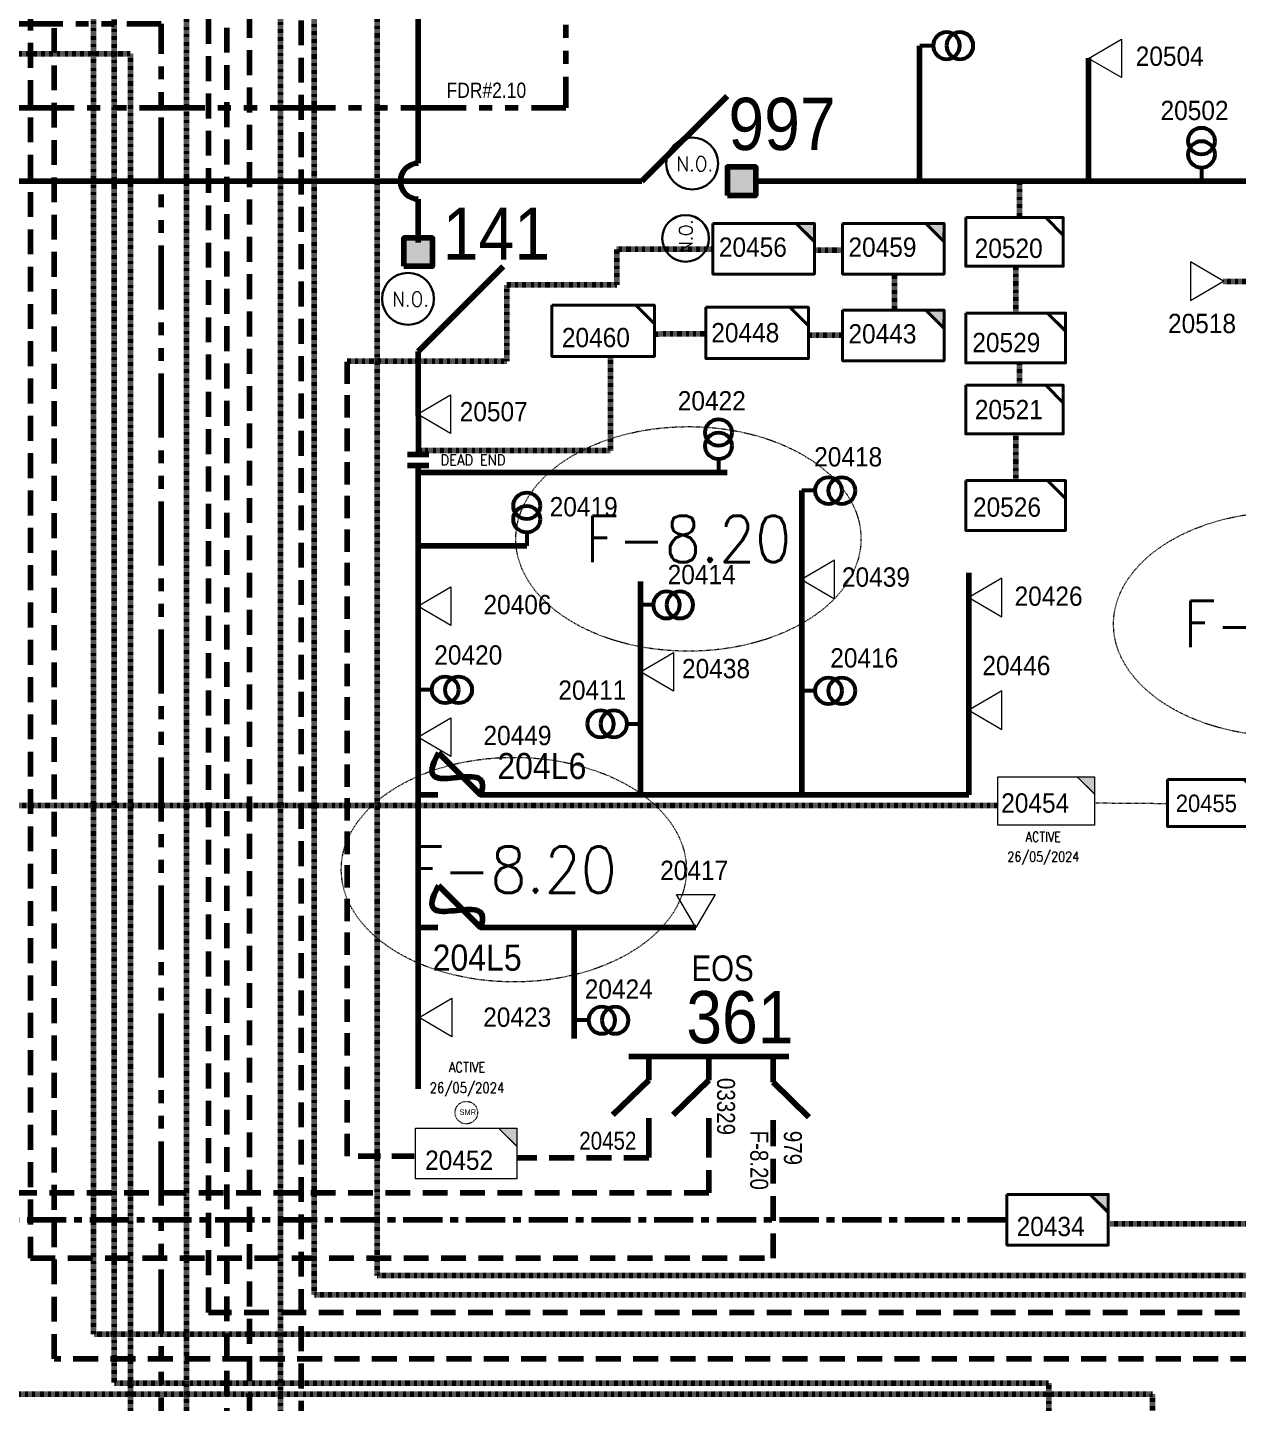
# Model space of a CAD drawing. Header units: metres. Extents: x 65984 to 144644, y -19036 to 23726.
# Drawn here: x 118290.1 to 118521.6, y 21508 to 21771.3 of the extents above; entities that cross this region are included whole.
import ezdxf
from ezdxf.enums import TextEntityAlignment as Align

# ---------------------------------------------------------------- set-up
doc = ezdxf.new("R2010")
doc.units = ezdxf.units.M
doc.header["$MEASUREMENT"] = 0
for name, pattern in [('( Center )', [2, 1.25, -0.25, 0.25, -0.25]), ('( Phantom )', [2.5, 1.25, -0.25, 0.25, -0.25, 0.25, -0.25]), ('DGN Style 2', [0.023128, 0, -0.023128]), ('DGN Style 3', [0.013877, 0, -0.013877]), ('HIDDEN2', [2381.25, 1587.5, -793.75])]:
    doc.linetypes.add(name, pattern=pattern)
doc.layers.get('0').update_dxf_attribs({"color": 95, "lineweight": 40})
for name, color, linetype, lineweight in [('ABS', 7, 'Continuous', 40), ('ABS NUMBER', 112, 'Continuous', 30), ('d_eos', 111, 'Continuous', 40), ('d_eos no', 121, 'Continuous', 40), ('d_fco', 5, 'Continuous', 40), ('d_fco text', 95, 'Continuous', 40), ('d_oh branch', 94, 'Continuous', 40), ('d_switch', 95, 'Continuous', 40), ('d_tf', 1, 'Continuous', 40), ('d_tf no', 6, 'Continuous', 40), ('d_tf_200', 1, 'Continuous', 40), ('d_ug cable', 95, 'Continuous', 40), ('d_ug main line', 95, 'Continuous', 40), ('d_unit sub', 7, 'Continuous', 40), ('FDR  1  05', 172, 'Continuous', 40), ('FDR  1  16', 234, 'Continuous', 40), ('fedr no', 95, 'Continuous', 40), ('Level 37', 7, 'Continuous', 0), ('O H MAIN FEEDER', 4, 'Continuous', 100), ('SW N O', 114, 'Continuous', 30)]:
    doc.layers.add(name, color=color, linetype=linetype, lineweight=lineweight)
doc.styles.add('NASKHF', font='naskhf.shx', dxfattribs={"height": 8})
doc.styles.add('Style-Arial', font='arial.ttf')
doc.styles.add('Style-ENGINEERING', font='ENGINEERING.shx')
doc.styles.add('Style-msdefault', font='msdefault.shx')
doc.styles.add('Style-STANDARD', font='STANDARD.shx')

# ---------------------------------------------------------------- blocks, each defined once
blk = doc.blocks.new('ABS2_1_1')
at = {"color": 0, "linetype": 'ByBlock', "lineweight": -2, "ltscale": 500}
for q in [(-29900, 43500), (0, 0)]:
    blk.add_line((0, 13600), q, dxfattribs=at)
at = {"color": 0, "linetype": 'ByBlock', "lineweight": -2, "ltscale": 500, "flags": 128}
for points in [[(5000, 43600), (-5000, 43600), (-5000, 53600), (5000, 53600)], [(3791, 49653), (3791, 49653), (3791, 49653)]]:
    blk.add_lwpolyline(points, close=True, dxfattribs=at)
at = {"color": 0, "linetype": 'ByBlock', "lineweight": -2, "ltscale": 500}
for points in [[(5000, 43600), (-5000, 43600), (5000, 53600), (-5000, 53600)], [(3791, 49653), (3791, 49653), (3791, 49653)]]:
    blk.add_solid(points, dxfattribs=at)
blk = doc.blocks.new('TFU_12')
at = {"layer": 'd_tf_200', "color": 5, "linetype": 'Continuous', "lineweight": 53}
blk.add_line((0, 10), (0, 0), dxfattribs=at)
for centre in [(0, 30), (0, 20)]:
    blk.add_circle(centre, 10, dxfattribs=at)
blk = doc.blocks.new('TF_8')
at = {"color": 0, "linetype": 'ByBlock', "lineweight": -2}
blk.add_line((6.3, 4.95), (9.9, 1.35), dxfattribs=at)
blk.add_3dface([(-10.1, 4.95), (9.9, 4.95), (9.9, -5.05), (-10.1, -5.05)], dxfattribs=at)
blk = doc.blocks.new('exist.us-1000kva')
at = {"color": 0, "linetype": 'ByBlock', "lineweight": -2, "flags": 128}
blk.add_lwpolyline([(39.99, 12.92), (32.8, 20), (40, 20)], close=True, dxfattribs=at)
at = {"color": 0, "linetype": 'ByBlock', "lineweight": -2, "extrusion": (0, 0, -1)}
blk.add_solid([(-39.99, 12.92), (-32.8, 20), (-40, 20)], dxfattribs=at)
at = {"color": 0, "linetype": 'ByBlock', "lineweight": -2, "xscale": 2, "yscale": 2}
blk.add_blockref('TF_8', (20.2, 10.1), dxfattribs=at)
blk = doc.blocks.new('*U965')
at = {"layer": 'SW N O', "color": 3, "ltscale": 0.426762}
blk.add_circle((0, 0.01), 16.84, dxfattribs=at)
at = {"layer": 'SW N O', "color": 3, "style": 'Style-STANDARD'}
blk.add_text('N.O.', height=9.6, dxfattribs=at).set_placement((1.68, -0.17), align=Align.MIDDLE_CENTER)
blk = doc.blocks.new('TFU_9')
at = {"layer": 'd_tf_200', "color": 1, "linetype": 'Continuous', "lineweight": 53}
blk.add_line((0, 10), (0, 0), dxfattribs=at)
for centre in [(0, 30), (0, 20)]:
    blk.add_circle(centre, 10, dxfattribs=at)
blk = doc.blocks.new('*U746')
at = {"layer": 'd_fco', "color": 1, "linetype": 'Continuous', "lineweight": 100}
blk.add_line((-4.6, 4.21), (-10.13, 4.21), dxfattribs=at)
at = {"layer": 'd_fco', "color": 1, "linetype": 'Continuous', "lineweight": 100, "flags": 128}
blk.add_lwpolyline([(13.02, 4.21), (7.07, 4.21), (-4.4, -7.26)], dxfattribs=at)
at = {"layer": 'd_fco', "color": 1, "linetype": 'Continuous', "lineweight": 100}
blk.add_open_spline([(-4.4, -7.26), (-13, 7.69), (11.58, -7.67), (7.07, 4.21)], degree=3, dxfattribs=at)
blk = doc.blocks.new('TRA1_316')
at = {"layer": 'd_tf', "color": 5, "linetype": 'Continuous', "lineweight": 0, "ltscale": 0.000215867, "flags": 128}
blk.add_lwpolyline([(10.06, -16.98), (0.06, 0.02), (-9.94, -16.98)], close=True, dxfattribs=at)
blk = doc.blocks.new('TRA1_315')
at = {"layer": 'd_tf', "color": 5, "linetype": 'Continuous', "lineweight": 0, "ltscale": 0.000215867, "xscale": 1.000046566207833, "yscale": 1.000046566207833, "zscale": 1.000046566207833, "rotation": 180}
blk.add_blockref('TRA1_316', (0, 0), dxfattribs=at)
blk = doc.blocks.new('*U2332')
at = {"layer": 'FDR  1  05', "color": 5, "linetype": 'Continuous', "lineweight": 40, "flags": 128}
blk.add_lwpolyline([(8.54, 4.27), (8.54, 1.2), (5.47, 4.27)], close=True, dxfattribs=at)
at = {"layer": 'FDR  1  05', "color": 5, "linetype": 'Continuous', "lineweight": 40, "xscale": 0.8535245333131425, "yscale": 0.8535245333131425, "zscale": 0.381280952158607, "rotation": 359.9999999999999}
blk.add_blockref('TF_8', (0.09, 0.04), dxfattribs=at)
blk = doc.blocks.new('TRA1_326')
at = {"layer": 'd_tf', "color": 1, "linetype": 'Continuous', "lineweight": 0, "ltscale": 0.000215779, "flags": 128}
blk.add_lwpolyline([(10, -17.02), (0, -0.02), (-10, -17.02)], close=True, dxfattribs=at)
blk = doc.blocks.new('TRA1_325')
at = {"layer": 'd_tf', "color": 1, "linetype": 'Continuous', "lineweight": 0, "ltscale": 0.000215779, "xscale": 1.000046566207834, "yscale": 1.000046566207834, "zscale": 1.000046566207834, "rotation": 180}
blk.add_blockref('TRA1_326', (0, 0), dxfattribs=at)
blk = doc.blocks.new('TRA1_368')
at = {"layer": 'd_tf', "color": 1, "linetype": 'Continuous', "lineweight": 0, "ltscale": 0.000215867, "flags": 128}
blk.add_lwpolyline([(10, -16.98), (0, 0.02), (-10, -16.98)], close=True, dxfattribs=at)
blk = doc.blocks.new('TRA1_367')
at = {"layer": 'd_tf', "color": 1, "linetype": 'Continuous', "lineweight": 0, "ltscale": 0.000215867, "xscale": 1.000046566207833, "yscale": 1.000046566207833, "zscale": 1.000046566207833, "rotation": 180}
blk.add_blockref('TRA1_368', (0, 0), dxfattribs=at)
blk = doc.blocks.new('TRA1_1009')
at = {"layer": 'd_tf', "color": 1, "linetype": 'Continuous', "lineweight": 0, "ltscale": 0.000215867, "extrusion": (0, 0, -1), "flags": 128}
blk.add_lwpolyline([(-10, -16.98), (0, 0.02), (10, -16.98)], close=True, dxfattribs=at)
blk = doc.blocks.new('TRA1_1008')
at = {"layer": 'd_tf', "color": 1, "linetype": 'Continuous', "lineweight": 0, "ltscale": 0.000215867, "xscale": 1.000046566207833, "yscale": 1.000046566207833, "zscale": 1.000046566207833, "rotation": 180}
blk.add_blockref('TRA1_1009', (0, 0), dxfattribs=at)
blk = doc.blocks.new('*U3817')
at = {"layer": 'SW N O', "color": 3, "ltscale": 0.426762}
blk.add_circle((0, 0.01), 16.84, dxfattribs=at)
at = {"layer": 'SW N O', "color": 3, "style": 'Style-STANDARD'}
blk.add_text('N.O.', height=9.6, dxfattribs=at).set_placement((1.68, -0.17), align=Align.MIDDLE_CENTER)

msp = doc.modelspace()

# ---------------------------------------------------------------- linework, layer by layer
at = {"layer": 'd_eos', "color": 1, "linetype": 'Continuous', "lineweight": 211, "ltscale": 0.625574}
for p, q in [((118435.79, 21574.27), (118405.19, 21574.27)), ((118420.49, 21574.27), (118420.49, 21569.72)), ((118432.79, 21573.91), (118432.79, 21569.36)), ((118420.49, 21569.72), (118413.63, 21563.06)), ((118432.79, 21569.36), (118439.63, 21562.67)), ((118420.49, 21562.42), (118420.49, 21559.65)), ((118432.79, 21562.06), (118432.79, 21559.29))]:
    msp.add_line(p, q, dxfattribs=at)
at = {"layer": 'd_eos', "color": 7, "linetype": 'Continuous', "lineweight": 211, "ltscale": 0.625574}
for p, q in [((118408.99, 21574.28), (118408.99, 21569.72)), ((118408.99, 21569.72), (118402.12, 21563.06)), ((118408.99, 21562.42), (118408.99, 21559.66))]:
    msp.add_line(p, q, dxfattribs=at)
at = {"layer": 'd_oh branch', "color": 5, "linetype": 'Continuous', "lineweight": 100}
for p, q in [((118460.77, 21767.78), (118460.77, 21741.85)), ((118493.14, 21765.38), (118493.14, 21741.96))]:
    msp.add_line(p, q, dxfattribs=at)
at = {"layer": 'd_oh branch', "color": 1, "linetype": 'Continuous', "lineweight": 100}
for p, q in [((118364.89, 21689.51), (118364.86, 21704.04)), ((118364.9, 21686.04), (118423.95, 21686.04)), ((118438.26, 21624.37), (118438.26, 21682.59)), ((118364.9, 21672), (118385.63, 21672)), ((118470.23, 21666.85), (118470.23, 21624.37)), ((118407.42, 21624.37), (118407.42, 21665.19)), ((118378.81, 21624.37), (118470.23, 21624.37)), ((118379.48, 21598.96), (118417.97, 21598.96)), ((118394.73, 21577.67), (118394.73, 21598.96))]:
    msp.add_line(p, q, dxfattribs=at)
at = {"layer": 'd_oh branch', "color": 6, "linetype": 'Continuous', "lineweight": 100}
for p, q in [((118366.92, 21689.52), (118362.84, 21689.52)), ((118366.89, 21687.42), (118362.81, 21687.42))]:
    msp.add_line(p, q, dxfattribs=at)
at = {"layer": 'd_ug cable', "color": 1, "linetype": 'DGN Style 3', "lineweight": 100}
for p, q in [((118402.85, 21728.83), (118402.85, 21722)), ((118402.85, 21728.83), (118421.02, 21728.83)), ((118440.67, 21728.66), (118446.15, 21728.66)), ((118456.03, 21724.04), (118456.03, 21717.02)), ((118381.83, 21707.39), (118381.83, 21722)), ((118402.85, 21722), (118381.83, 21722)), ((118419.91, 21712.59), (118410.05, 21712.58)), ((118439.55, 21712.34), (118446.15, 21712.34)), ((118439.55, 21712.34), (118446.15, 21712.34)), ((118351.27, 21707.39), (118381.83, 21707.39))]:
    msp.add_line(p, q, dxfattribs=at)
at = {"layer": 'd_ug cable', "color": 5, "linetype": 'DGN Style 3', "lineweight": 100}
for p, q in [((118479.19, 21716.6), (118479.19, 21725.53)), ((118538.43, 21722.66), (118518.95, 21722.66)), ((118479.19, 21684.52), (118479.19, 21693.45))]:
    msp.add_line(p, q, dxfattribs=at)
at = {"layer": 'd_ug cable', "color": 88, "linetype": 'DGN Style 3', "lineweight": 13, "true_color": 0x175208}
msp.add_line((118508.23, 21622.64), (118494.3, 21622.75), dxfattribs=at)
at = {"layer": 'd_ug cable', "color": 88, "linetype": 'DGN Style 3', "lineweight": 100, "true_color": 0x175208, "flags": 128}
msp.add_lwpolyline([(118475.77, 21622.34), (118279.6, 21622.34), (118279.6, 21967.19), (117894.89, 21967.19), (117894.89, 22288.07), (117729.14, 22288.07), (117729.14, 22218.89)], dxfattribs=at)
at = {"layer": 'd_ug cable', "color": 94, "linetype": 'DGN Style 3', "lineweight": 100, "flags": 128}
msp.add_lwpolyline([(118505.36, 21505.14), (118505.36, 21509.6), (118264.85, 21509.6), (118264.85, 21975.79), (117884.43, 21975.79), (117884.39, 22283.21), (117554.67, 22283.16), (117554.68, 22225.74)], dxfattribs=at)
at = {"layer": 'd_ug cable', "color": 94, "linetype": 'DGN Style 2', "lineweight": 100, "flags": 128}
msp.add_lwpolyline([(117094.49, 22106.67), (117094.49, 21954.39), (118281.69, 21954.39), (118281.69, 21954.39), (118344.98, 21954.39), (118344.98, 21528.61), (118766.99, 21528.61), (118766.99, 21621.76)], dxfattribs=at)
at = {"layer": 'd_ug cable', "color": 1, "linetype": 'HIDDEN2', "lineweight": 158, "ltscale": 0.003}
for points in [[(117532.12, 22060.38), (117541.23, 22060.38), (117541.23, 21874.12), (117698.84, 21874.12), (117698.84, 21789.76), (118290.64, 21789.76), (118290.64, 21535.63), (118432.79, 21535.63), (118432.79, 21559.29)], [(118420.49, 21559.65), (118420.49, 21548.14), (118283.21, 21548.14), (118283.21, 21515.04), (118065.25, 21515.04), (118065.25, 21466.74)], [(118408.99, 21559.66), (118408.99, 21554.87), (118383.76, 21554.87)]]:
    msp.add_lwpolyline(points, dxfattribs=at)
at = {"layer": 'd_ug cable', "color": 3, "linetype": 'DGN Style 3', "lineweight": 100, "flags": 128}
for points in [[(118899.02, 21454.79), (118879.56, 21454.79), (118879.56, 21521.09), (118302.73, 21521.09), (118302.73, 21923.06), (117791.06, 21923.06), (117791.06, 22049.06)], [(117714.84, 22018.62), (117714.84, 21937.2), (118357, 21937.2), (118357, 21532.34), (118563.5, 21532.34), (118563.5, 21546.06)], [(118539.69, 21545.7), (118539.69, 21542.25), (118496.92, 21542.25)]]:
    msp.add_lwpolyline(points, dxfattribs=at)
at = {"layer": 'd_ug cable', "color": 3, "linetype": 'HIDDEN2', "lineweight": 158, "ltscale": 0.003}
for points in [[(118627.83, 21173.97), (118627.83, 21152.1), (118328.26, 21152.1), (118328.26, 21958), (117492.57, 21958), (117492.57, 22032.51)], [(118627.83, 21093.95), (118627.83, 21146.36), (118342.48, 21146.36), (118342.48, 21949.34), (117775.81, 21949.34), (117775.81, 22015.93)]]:
    msp.add_lwpolyline(points, dxfattribs=at)
at = {"layer": 'd_ug cable', "color": 30, "linetype": 'HIDDEN2', "lineweight": 158, "ltscale": 0.003}
msp.add_lwpolyline([(118886.96, 21581.84), (118864.94, 21581.84), (118864.94, 21525.27), (118324.75, 21525.27), (118324.75, 21781.05), (117654.26, 21781.05), (117654.26, 22024.59)], dxfattribs=at)
at = {"layer": 'd_ug cable', "color": 121, "linetype": 'DGN Style 3', "lineweight": 100, "flags": 128}
msp.add_lwpolyline([(117623, 22010.57), (117623, 21911.8), (117679.02, 21911.8), (117679.02, 21766.21), (118309.82, 21766.21), (118309.82, 21128.9), (119213.92, 21128.9), (119213.92, 21129.06), (119213.92, 21129.06)], dxfattribs=at)
at = {"layer": 'd_ug cable', "color": 234, "linetype": 'DGN Style 3', "lineweight": 100, "flags": 128}
for points in [[(117477.57, 22008.87), (117477.57, 21933.92), (118338.51, 21933.92), (118338.51, 21311.27), (118522.28, 21311.27), (118522.28, 21296.86)], [(118306.7, 21981.47), (118306.7, 21511.73), (118485.56, 21511.73), (118485.56, 21495.38)]]:
    msp.add_lwpolyline(points, dxfattribs=at)
at = {"layer": 'd_ug cable', "color": 1, "linetype": 'DGN Style 3', "lineweight": 100, "flags": 128}
for points in [[(117462.43, 21987.95), (117462.43, 21918.22), (117690.03, 21918.22), (117690.03, 21776.92), (118320.53, 21776.92), (118320.53, 21338.41), (118249.74, 21338.41)], [(118364.86, 21690.29), (118401.68, 21690.29), (118401.68, 21707.97)]]:
    msp.add_lwpolyline(points, dxfattribs=at)
at = {"layer": 'd_ug cable', "color": 7, "linetype": 'HIDDEN2', "lineweight": 158, "ltscale": 0.003}
msp.add_lwpolyline([(118436.3, 21101.46), (118436.3, 21140.63), (118332.59, 21140.63), (118332.59, 21929.17), (117448.06, 21929.17), (117448.06, 21977.78)], dxfattribs=at)
at = {"layer": 'd_ug cable', "color": 6, "linetype": 'HIDDEN2', "lineweight": 158, "ltscale": 0.003}
msp.add_lwpolyline([(118835.92, 21348.29), (118760.82, 21348.29), (118760.82, 21516.35), (118295.17, 21516.35), (118295.17, 21917.51), (117759.36, 21917.51), (117759.36, 21890.49)], dxfattribs=at)
at = {"layer": 'd_ug cable', "color": 5, "linetype": 'DGN Style 3', "lineweight": 100, "flags": 128}
for points in [[(118479.95, 21741.84), (118479.95, 21734.87)], [(118479.95, 21707.05), (118479.95, 21702.78)]]:
    msp.add_lwpolyline(points, dxfattribs=at)
at = {"layer": 'd_ug cable', "color": 1, "linetype": 'HIDDEN2', "lineweight": 158, "ltscale": 0.0027}
msp.add_lwpolyline([(118364.1, 21555.16), (118351.28, 21555.16), (118351.28, 21707.27)], dxfattribs=at)
at = {"layer": 'd_ug cable', "color": 2, "linetype": 'DGN Style 3', "lineweight": 13}
msp.add_circle((118374.07, 21563.51), 2.16, dxfattribs=at)
at = {"layer": 'd_ug main line', "color": 6, "linetype": '( Phantom )', "lineweight": 140, "ltscale": 9.8, "flags": 128}
msp.add_lwpolyline([(117638.39, 22032.2), (117638.39, 21915.4), (117684.75, 21915.4), (117684.75, 21771.94), (118315.69, 21771.94), (118315.69, 21134.64), (119178.16, 21134.64), (119178.16, 21442), (119236.07, 21442), (119236.07, 21422.68)], dxfattribs=at)
at = {"layer": 'd_ug main line', "color": 40, "linetype": '( Phantom )', "lineweight": 158, "ltscale": 10, "flags": 128}
msp.add_lwpolyline([(118401.85, 21803.02), (118393.08, 21803.02), (118393.08, 21755.86), (117588.47, 21755.86), (117588.47, 21529.21), (117018.53, 21529.21)], dxfattribs=at)
at = {"layer": 'FDR  1  16', "color": 3, "linetype": '( Center )', "lineweight": 106, "ltscale": 6, "flags": 128}
msp.add_lwpolyline([(118477.5, 21543.01), (118255.76, 21543.01), (118255.76, 21569.39), (118242.6, 21569.39)], dxfattribs=at)
at = {"layer": 'fedr no', "color": 82, "linetype": 'DGN Style 3', "lineweight": 13, "true_color": 0x1dc70e}
for centre in [(118416.56, 21673.35), (118530.94, 21657.04), (118383.16, 21610.03)]:
    msp.add_ellipse(centre, major_axis=(33.02, 0), ratio=0.651175, dxfattribs=at)
at = {"layer": 'O H MAIN FEEDER', "color": 40, "lineweight": 211, "ltscale": 0.488306}
for p, q in [((118364.86, 21745.27), (118364.86, 21800.52)), ((118364.86, 21730.1), (118364.86, 21738.41))]:
    msp.add_line(p, q, dxfattribs=at)
at = {"layer": 'O H MAIN FEEDER', "color": 9, "lineweight": 211, "ltscale": 30}
msp.add_line((117818.72, 21741.84), (118400.27, 21741.84), dxfattribs=at)
at = {"layer": 'O H MAIN FEEDER', "color": 5, "lineweight": 211, "ltscale": 30}
msp.add_line((118429.63, 21741.84), (118590.22, 21741.84), dxfattribs=at)
at = {"layer": 'O H MAIN FEEDER', "color": 1, "lineweight": 211, "ltscale": 0.488306}
msp.add_line((118364.86, 21568.08), (118364.86, 21687.41), dxfattribs=at)
at = {"layer": 'O H MAIN FEEDER', "color": 40, "lineweight": 211, "ltscale": 0.488306}
msp.add_arc((118364.87, 21741.84), 3.43, 90.2482, 269.7518, dxfattribs=at)

# ---------------------------------------------------------------- block references
at = {"layer": 'ABS', "color": 7, "linetype": 'Continuous', "lineweight": 211, "ltscale": 0.812883, "xscale": 0.0005446322480400587, "zscale": 0.000360672857092237}
for p, yscale, rotation in [((118400.27, 21741.84), 0.0005446322480400587, 269.9999922619102), ((118364.86, 21701.8), -0.0005446322480400591, 180.0000077380899)]:
    msp.add_blockref('ABS2_1_1', p, dxfattribs=dict(at, yscale=yscale, rotation=rotation))
at = {"layer": 'd_fco', "color": 1, "linetype": 'Continuous', "lineweight": 100, "extrusion": (0, 0, -1), "xscale": 0.7, "yscale": 0.7, "zscale": 0.7, "rotation": 180.0000000006002}
for p in [(-118371.85, 21627.32), (-118371.85, 21601.91)]:
    msp.add_blockref('*U746', p, dxfattribs=at)
at = {"layer": 'd_tf', "color": 5, "linetype": 'Continuous', "lineweight": 0, "ltscale": 0.000215867, "extrusion": (0, 0, -1), "xscale": 0.37, "yscale": 0.37, "zscale": 0.37, "rotation": 89.99999999999997}
msp.add_blockref('TRA1_315', (-118493.15, 21765.38), dxfattribs=at)
at = {"layer": 'd_tf', "color": 5, "linetype": 'Continuous', "lineweight": 0, "ltscale": 0.000215867, "xscale": 0.37, "yscale": 0.37, "zscale": 0.37, "rotation": 89.99999999999997}
msp.add_blockref('TRA1_315', (118518.94, 21722.69), dxfattribs=at)
at = {"layer": 'd_tf', "color": 1, "linetype": 'Continuous', "lineweight": 0, "ltscale": 0.000215867, "extrusion": (0, 0, -1)}
for name, p, xscale, yscale, zscale, rotation in [('TRA1_1008', (-118364.74, 21697.21), 0.3699999999999999, 0.3699999999999999, 0.3699999999999999, 90.00000773791056), ('TRA1_1008', (-118364.79, 21660.46), 0.3699999999999999, 0.3699999999999999, 0.3699999999999999, 90.00000773791056), ('TRA1_367', (-118407.43, 21647.9), 0.37, 0.37, 0.37, 90.00000000000004), ('TRA1_1008', (-118364.79, 21635.41), 0.3699999999999999, 0.3699999999999999, 0.3699999999999999, 90.00000773791056), ('TRA1_367', (-118417.98, 21598.96), 0.37, 0.37, 0.37, 359.9999999993448)]:
    msp.add_blockref(name, p, dxfattribs=dict(at, xscale=xscale, yscale=yscale, zscale=zscale, rotation=rotation))
at = {"layer": 'd_tf', "color": 1, "linetype": 'Continuous', "lineweight": 0, "ltscale": 0.000215867, "xscale": 0.37, "yscale": 0.37, "zscale": 0.37, "rotation": 269.9999999999999}
for p in [(118438.22, 21665.55), (118470.23, 21662.12), (118470.23, 21640.59)]:
    msp.add_blockref('TRA1_367', p, dxfattribs=at)
at = {"layer": 'd_tf', "color": 1, "linetype": 'Continuous', "lineweight": 0, "ltscale": 0.000215779, "extrusion": (0, 0, -1), "xscale": 0.37, "yscale": 0.37, "zscale": 0.37, "rotation": 90.00000773750756}
msp.add_blockref('TRA1_325', (-118365.02, 21581.74), dxfattribs=at)
at = {"layer": 'd_tf no', "color": 2, "linetype": 'Continuous', "lineweight": 13, "zscale": 0.4267622666565712, "rotation": 359.9999999999999}
for p, xscale, yscale in [((118475.77, 21618.56), 0.4632103395751318, 0.4632103395751318), ((118364.31, 21550.83), 0.4854084623905851, 0.4854084623905851)]:
    msp.add_blockref('exist.us-1000kva', p, dxfattribs=dict(at, xscale=xscale, yscale=yscale))
at = {"layer": 'd_tf_200', "color": 5, "linetype": 'Continuous', "lineweight": 53, "extrusion": (0, 0, -1), "xscale": 0.2560573599939425, "yscale": 0.2560573599939425, "zscale": 0.2560573599939425, "rotation": 89.99999999999986}
msp.add_blockref('TFU_12', (-118460.84, 21767.78), dxfattribs=at)
at = {"layer": 'd_tf_200', "color": 5, "linetype": 'Continuous', "lineweight": 53, "xscale": 0.2560573599939425, "yscale": 0.2560573599939425, "zscale": 0.2560573599939425, "rotation": 359.9999999999999}
msp.add_blockref('TFU_12', (118514.75, 21741.84), dxfattribs=at)
at = {"layer": 'd_tf_200', "color": 1, "linetype": 'Continuous', "lineweight": 53, "xscale": 0.2560573599939425, "yscale": 0.2560573599939425, "zscale": 0.2560573599939425}
for p, rotation in [((118422.33, 21686.04), 359.9999999999999), ((118438.25, 21682.59), 269.9999999999998), ((118385.63, 21672), 359.9999999999999), ((118364.9, 21644.46), 269.9999999999998), ((118438.25, 21644.26), 269.9999999999998)]:
    msp.add_blockref('TFU_9', p, dxfattribs=dict(at, rotation=rotation))
at = {"layer": 'd_tf_200', "color": 1, "linetype": 'Continuous', "lineweight": 53, "extrusion": (0, 0, -1), "xscale": 0.2560573599939425, "yscale": 0.2560573599939425, "zscale": 0.2560573599939425}
for p, rotation in [((-118407.25, 21660.71), 89.99999999999986), ((-118407.42, 21637.94), 269.9999999999998), ((-118394.87, 21581.19), 89.99999999999994)]:
    msp.add_blockref('TFU_9', p, dxfattribs=dict(at, rotation=rotation))
at = {"layer": 'd_unit sub', "color": 1, "linetype": 'Continuous', "lineweight": 40, "xscale": 0.4854084623905851, "yscale": 0.4854084623905851, "zscale": 0.4267622666565712, "rotation": 359.9999999999999}
for p in [(118421.25, 21724.04), (118446.06, 21724.04), (118446.06, 21707.45)]:
    msp.add_blockref('exist.us-1000kva', p, dxfattribs=at)
at = {"layer": 'd_unit sub', "color": 3, "linetype": 'Continuous', "lineweight": 40, "xscale": 0.4854084623905851, "yscale": 0.4854084623905851, "zscale": 0.4267622666565712, "rotation": 359.9999999999999}
msp.add_blockref('exist.us-1000kva', (118477.5, 21538.15), dxfattribs=at)
at = {"layer": 'FDR  1  05', "color": 5, "linetype": 'Continuous', "lineweight": 40, "xscale": 0.9331096066251584, "yscale": 0.9331096066251584, "zscale": 0.4267622666565712, "rotation": 359.9999999999999}
for p in [(118479.06, 21730.25), (118479.06, 21698.16)]:
    msp.add_blockref('TF_8', p, dxfattribs=at)
at = {"layer": 'FDR  1  05', "color": 1, "linetype": 'Continuous', "lineweight": 40, "xscale": 0.9801392605274225, "yscale": 0.9801392605274225, "zscale": 0.4267622666565712, "rotation": 359.9999999999999}
for p in [(118400.35, 21713.23), (118429.81, 21712.84)]:
    msp.add_blockref('TF_8', p, dxfattribs=at)
at = {"layer": 'FDR  1  05', "color": 5, "linetype": 'Continuous', "lineweight": 40, "xscale": 1.119285566825391, "yscale": 1.119285566825391, "zscale": 1.119285566825391}
for p in [(118479.18, 21711.82), (118479.18, 21679.74)]:
    msp.add_blockref('*U2332', p, dxfattribs=at)
at = {"layer": 'FDR  1  05', "color": 88, "linetype": 'Continuous', "lineweight": 40, "true_color": 0x175208, "xscale": 0.4480607695639838, "yscale": 0.4480607695639838, "zscale": 0.3840860399909141, "rotation": 359.9999999999999}
msp.add_blockref('exist.us-1000kva', (118508.23, 21618.32), dxfattribs=at)
at = {"layer": 'SW N O', "color": 3, "xscale": 0.2950694635422144, "yscale": 0.2950694635422144, "zscale": 0.2950694635422144}
for p in [(118417.29, 21745.21), (118362.91, 21719.31)]:
    msp.add_blockref('*U965', p, dxfattribs=at)
at = {"layer": 'SW N O', "color": 3, "xscale": 0.265562517187993, "yscale": 0.265562517187993, "zscale": 0.265562517187993, "rotation": 90}
msp.add_blockref('*U3817', (118416.03, 21730.89), dxfattribs=at)

# ---------------------------------------------------------------- texts
at = {"layer": 'ABS NUMBER', "color": 7, "lineweight": 140, "style": 'Style-Arial', "width": 0.88}
for s, p in [('997', (118424.23, 21747.8)), ('141', (118369.57, 21726.79))]:
    msp.add_text(s, height=10, rotation=360, dxfattribs=at).set_placement(p)
at = {"layer": 'd_eos no', "color": 7, "linetype": 'Continuous', "lineweight": 140, "style": 'Style-Arial', "width": 0.88}
msp.add_text('361', height=10, dxfattribs=at).set_placement((118416.16, 21586.79), align=Align.TOP_LEFT)
at = {"layer": 'd_fco text', "color": 1, "linetype": 'Continuous', "lineweight": 80, "char_height": 4.998, "attachment_point": 7, "style": 'NASKHF'}
for s, insert in [('\\Fmsdefault;\\H1x;\\W0.916667;204L6', (118380, 21627.3)), ('\\Fmsdefault;\\H1x;\\W0.916667;204L5', (118367.62, 21590.61))]:
    msp.add_mtext(s, dxfattribs=dict(at, insert=insert))
at = {"layer": 'd_switch', "color": 7, "linetype": 'Continuous', "lineweight": 13, "style": 'Style-msdefault', "width": 0.857143}
msp.add_text('FDR#2.10', height=2.92, dxfattribs=at).set_placement((118370.27, 21760.71), align=Align.TOP_LEFT)
at = {"layer": 'd_switch', "color": 1, "linetype": 'Continuous', "lineweight": 30, "style": 'Style-ENGINEERING', "width": 0.857143}
msp.add_text('03329', height=3.43, rotation=269.9996, dxfattribs=at).set_placement((118425.48, 21570.15), align=Align.TOP_LEFT)
msp.add_text('20452', height=3.43, dxfattribs=at).set_placement((118406.61, 21559.85), align=Align.TOP_RIGHT)
for s, p in [('F-8.20', (118431.83, 21548.72)), ('979', (118438.27, 21553.47))]:
    msp.add_text(s, height=3.43, rotation=270, dxfattribs=at).set_placement(p, align=Align.TOP_RIGHT)
at = {"layer": 'd_tf no', "color": 5, "linetype": 'Continuous', "lineweight": 40, "style": 'Style-msdefault', "width": 0.945946}
msp.add_text('20504', height=3.7, dxfattribs=at).set_placement((118502.16, 21763.91))
for s, p in [('20502', (118506.91, 21757.23)), ('20520', (118471.34, 21730.84)), ('20518', (118508.34, 21716.45)), ('20529', (118470.89, 21712.8)), ('20521', (118471.37, 21699.96)), ('20526', (118471.02, 21681.29))]:
    msp.add_text(s, height=3.7, dxfattribs=at).set_placement(p, align=Align.TOP_LEFT)
at = {"layer": 'd_tf no', "color": 1, "linetype": 'Continuous', "lineweight": 40, "style": 'Style-msdefault', "width": 0.945946}
for s, height, p in [('20456', 3.7, (118422.39, 21731.06)), ('20459', 3.7, (118447.19, 21731.06)), ('20460', 3.7, (118392.35, 21713.75)), ('20448', 3.7, (118420.94, 21714.68)), ('20443', 3.7, (118447.19, 21714.47)), ('20422', 3.7, (118414.53, 21701.65)), ('20507', 3.7, (118372.8, 21699.57)), ('20418', 3.7, (118440.63, 21690.92)), ('20419', 3.7, (118390.02, 21681.36)), ('20439', 3.7, (118445.94, 21667.9)), ('20426', 3.7, (118478.98, 21664.24)), ('20420', 3.7, (118367.93, 21652.98)), ('20416', 3.7, (118443.71, 21652.42)), ('20438', 3.7, (118415.34, 21650.37)), ('20446', 3.7, (118472.82, 21650.96)), ('20424', 3.7, (118396.73, 21589.01)), ('SMR', 1.092, (118372.77, 21564.15))]:
    msp.add_text(s, height=height, dxfattribs=at).set_placement(p, align=Align.TOP_LEFT)
for s, p in [('20414', (118425.61, 21668.37)), ('20406', (118390.36, 21662.62)), ('20411', (118404.69, 21646.25)), ('20449', (118390.36, 21637.57)), ('20423', (118390.31, 21583.64))]:
    msp.add_text(s, height=3.7, dxfattribs=at).set_placement(p, align=Align.TOP_RIGHT)
at = {"layer": 'd_tf no', "color": 2, "linetype": 'Continuous', "lineweight": 13, "style": 'Style-msdefault', "width": 0.945946}
for s, p in [('20454', (118476.42, 21624.64)), ('20452', (118366.18, 21556.25))]:
    msp.add_text(s, height=3.7, dxfattribs=at).set_placement(p, align=Align.TOP_LEFT)
at = {"layer": 'd_tf no', "color": 88, "linetype": 'Continuous', "lineweight": 40, "true_color": 0x175208, "style": 'Style-msdefault', "width": 0.945946}
msp.add_text('20455', height=3.33, dxfattribs=at).set_placement((118509.82, 21624.39), align=Align.TOP_LEFT)
at = {"layer": 'd_tf no', "color": 1, "linetype": 'Continuous', "lineweight": 40, "style": 'Style-msdefault', "width": 0.945946}
msp.add_text('20417', height=3.7, dxfattribs=at).set_placement((118411.16, 21608.04))
at = {"layer": 'd_tf no', "color": 3, "linetype": 'Continuous', "lineweight": 40, "style": 'Style-msdefault', "width": 0.945946}
msp.add_text('20434', height=3.7, dxfattribs=at).set_placement((118479.37, 21543.57), align=Align.TOP_LEFT)
at = {"layer": 'd_tf no', "color": 111, "linetype": 'Continuous', "lineweight": 13, "attachment_point": 5, "line_spacing_factor": 1.2, "style": 'Style-STANDARD'}
for insert, char_height in [((118484.47, 21614.1), 1.9012), ((118374.21, 21569.91), 1.972)]:
    msp.add_mtext('\\H1x;\\W0.909091;ACTIVE\\P26/05/2024', dxfattribs=dict(at, insert=insert, char_height=char_height))
at = {"layer": 'fedr no', "color": 6, "linetype": 'Continuous', "lineweight": 40, "attachment_point": 5, "style": 'Style-STANDARD'}
for s, insert, char_height in [('DEAD END', (118375.34, 21688.47), 2.026), ('F-8.20\\P', (118416.56, 21673.35), 8.852), ('F-8.30\\P', (118530.94, 21657.04), 8.852), ('F-8.20\\P', (118383.16, 21610.03), 8.852)]:
    msp.add_mtext(s, dxfattribs=dict(at, insert=insert, char_height=char_height))
at = {"layer": 'Level 37', "color": 7, "linetype": 'Continuous', "lineweight": 100, "style": 'Style-msdefault', "width": 0.86}
msp.add_text('EOS', height=4.9, rotation=0.0004, dxfattribs=at).set_placement((118429.05, 21593.6), align=Align.TOP_RIGHT)

doc.saveas('drawing.dxf')
